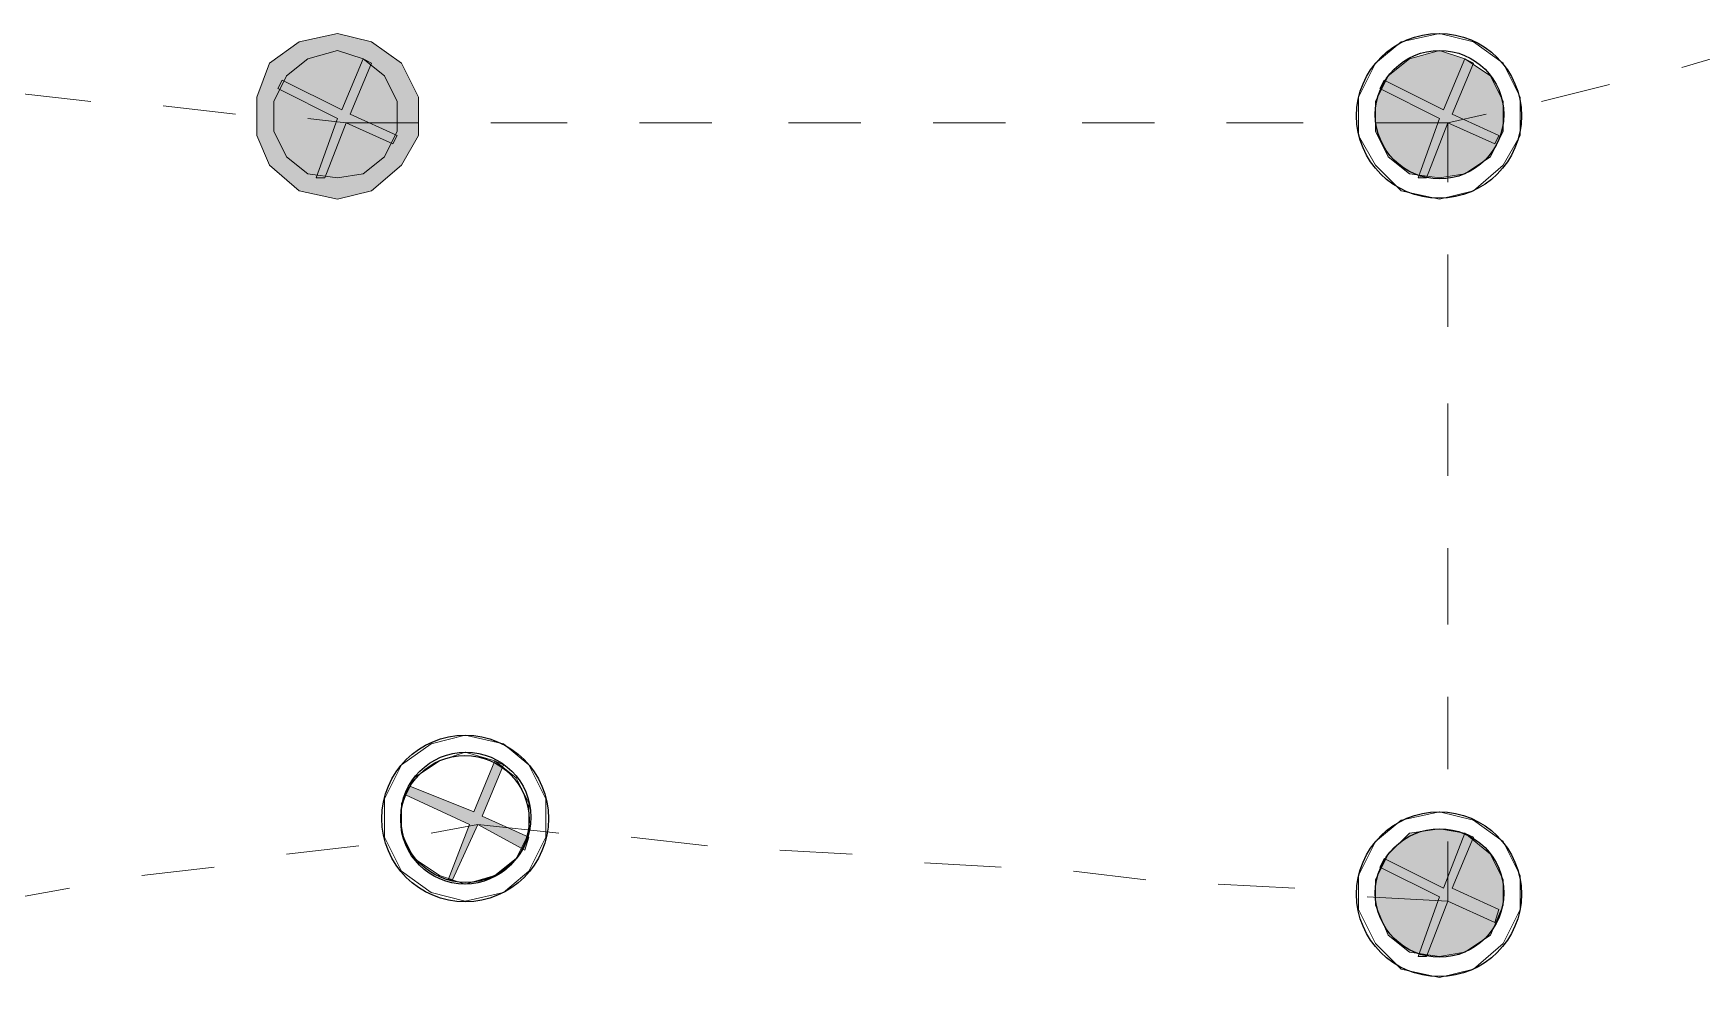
# Model space of a CAD drawing. Header units: inches. Extents: x 0.12 to 8.16, y 2.81 to 8.2.
# Drawn here: x 2.878 to 3.531, y 5.652 to 6.022 of the extents above; entities that cross this region are included whole.
import ezdxf

# ---------------------------------------------------------------- set-up
doc = ezdxf.new("R2010")
doc.units = ezdxf.units.IN
doc.header["$MEASUREMENT"] = 0
doc.layers.add('PDF_Geometry', color=7, linetype='Continuous', true_color=0x029e21)
doc.layers.add('PDF_Solid Fills', color=7, linetype='Continuous', true_color=0xffffff)

msp = doc.modelspace()

# ---------------------------------------------------------------- hatches: boundary and pattern name
at = {"layer": 'PDF_Solid Fills', "true_color": 0xaaaaaa, "transparency": 33554559}
for points in [[(2.99667, 6.02167), (3.01, 6.01833), (3.02167, 6.01), (3.02833, 5.99667), (3.02833, 5.98167), (3.02167, 5.97), (3.01, 5.96), (2.99667, 5.95667), (2.98167, 5.96), (2.97, 5.97), (2.965, 5.98167), (2.965, 5.99667), (2.97, 6.01), (2.98167, 6.01833)], [(3.02, 5.98167), (3.01833, 5.97833), (3, 5.98667), (2.99167, 5.965), (2.98833, 5.965), (2.99667, 5.98833), (2.97333, 6), (2.975, 6.00333), (2.99833, 5.99167), (3.00667, 6.01167), (3.01, 6.01), (3.00167, 5.99)], [(3.45167, 5.98167), (3.45, 5.97833), (3.43167, 5.98667), (3.42333, 5.965), (3.42, 5.965), (3.42833, 5.98833), (3.405, 6), (3.40667, 6.00333), (3.43, 5.99167), (3.43833, 6.01167), (3.44167, 6.01), (3.43333, 5.99)], [(3.07167, 5.70667), (3.07, 5.70167), (3.05167, 5.71167), (3.04167, 5.69), (3.04, 5.69), (3.04833, 5.71167), (3.02333, 5.72333), (3.025, 5.72667), (3.05, 5.71667), (3.05833, 5.73667), (3.06167, 5.735), (3.05333, 5.715)], [(3.45167, 5.67833), (3.45, 5.67333), (3.43167, 5.68167), (3.42333, 5.66), (3.42, 5.66), (3.42833, 5.68333), (3.405, 5.695), (3.40667, 5.69833), (3.43, 5.68667), (3.43833, 5.70833), (3.44167, 5.70667), (3.43333, 5.68667)]]:
    msp.add_hatch(color=253, dxfattribs=at).paths.add_polyline_path(points)
at = {"layer": 'PDF_Solid Fills', "transparency": 33554559}
for points in [[(2.99667, 5.965), (2.985, 5.96667), (2.97667, 5.97333), (2.97167, 5.98333), (2.97167, 5.995), (2.97667, 6.005), (2.985, 6.01167), (2.99667, 6.015), (3.00667, 6.01167), (3.015, 6.005), (3.02, 5.995), (3.02, 5.98333), (3.015, 5.97333), (3.00667, 5.96667)], [(2.99667, 6.015), (3.00667, 6.01167), (3.015, 6.005), (3.02, 5.995), (3.02, 5.98333), (3.015, 5.97333), (3.00667, 5.96667), (2.99667, 5.965), (2.985, 5.96667), (2.97667, 5.97333), (2.97167, 5.98333), (2.97167, 5.995), (2.97667, 6.005), (2.985, 6.01167)], [(3.42833, 5.965), (3.41667, 5.96667), (3.40833, 5.97333), (3.40333, 5.98333), (3.40333, 5.995), (3.40833, 6.005), (3.41667, 6.01167), (3.42833, 6.015), (3.43833, 6.01167), (3.44833, 6.005), (3.45333, 5.995), (3.45333, 5.98333), (3.44833, 5.97333), (3.43833, 5.96667)], [(3.42833, 5.66), (3.41667, 5.66167), (3.40833, 5.66833), (3.40333, 5.68), (3.40333, 5.69), (3.40833, 5.7), (3.41667, 5.70833), (3.42833, 5.71), (3.43833, 5.70833), (3.44833, 5.7), (3.45333, 5.69), (3.45333, 5.68), (3.44833, 5.66833), (3.43833, 5.66167)]]:
    msp.add_hatch(color=256, dxfattribs=at).paths.add_polyline_path(points)

# ---------------------------------------------------------------- linework, layer by layer
at = {"layer": 'PDF_Geometry', "color": 8, "lineweight": 13, "true_color": 0x7f7f7f}
for points in [[(2.99667, 6.02167), (2.98167, 6.01833), (2.97, 6.01), (2.965, 5.99667), (2.965, 5.98167), (2.97, 5.97), (2.98167, 5.96), (2.99667, 5.95667), (3.01, 5.96), (3.02167, 5.97), (3.02833, 5.98167), (3.02833, 5.99667), (3.02167, 6.01), (3.01, 6.01833)], [(3.42833, 6.02167), (3.41333, 6.01833), (3.40333, 6.01), (3.39667, 5.99667), (3.39667, 5.98167), (3.40333, 5.97), (3.41333, 5.96), (3.42833, 5.95667), (3.44167, 5.96), (3.45333, 5.97), (3.46, 5.98167), (3.46, 5.99667), (3.45333, 6.01), (3.44167, 6.01833)], [(2.99667, 5.965), (3.00667, 5.96667), (3.015, 5.97333), (3.02, 5.98333), (3.02, 5.995), (3.015, 6.005), (3.00667, 6.01167), (2.99667, 6.015), (2.985, 6.01167), (2.97667, 6.005), (2.97167, 5.995), (2.97167, 5.98333), (2.97667, 5.97333), (2.985, 5.96667)], [(2.99667, 6.015), (2.985, 6.01167), (2.97667, 6.005), (2.97167, 5.995), (2.97167, 5.98333), (2.97667, 5.97333), (2.985, 5.96667), (2.99667, 5.965), (3.00667, 5.96667), (3.015, 5.97333), (3.02, 5.98333), (3.02, 5.995), (3.015, 6.005), (3.00667, 6.01167)], [(3.42833, 5.965), (3.43833, 5.96667), (3.44833, 5.97333), (3.45333, 5.98333), (3.45333, 5.995), (3.44833, 6.005), (3.43833, 6.01167), (3.42833, 6.015), (3.41667, 6.01167), (3.40833, 6.005), (3.40333, 5.995), (3.40333, 5.98333), (3.40833, 5.97333), (3.41667, 5.96667)], [(3.42833, 6.015), (3.41667, 6.01167), (3.40833, 6.005), (3.40333, 5.995), (3.40333, 5.98333), (3.40833, 5.97333), (3.41667, 5.96667), (3.42833, 5.965), (3.43833, 5.96667), (3.44833, 5.97333), (3.45333, 5.98333), (3.45333, 5.995), (3.44833, 6.005), (3.43833, 6.01167)], [(3.02, 5.98167), (3.00167, 5.99), (3.01, 6.01), (3.00667, 6.01167), (2.99833, 5.99167), (2.975, 6.00333), (2.97333, 6), (2.99667, 5.98833), (2.98833, 5.965), (2.99167, 5.965), (3, 5.98667), (3.01833, 5.97833)], [(3.45167, 5.98167), (3.43333, 5.99), (3.44167, 6.01), (3.43833, 6.01167), (3.43, 5.99167), (3.40667, 6.00333), (3.405, 6), (3.42833, 5.98833), (3.42, 5.965), (3.42333, 5.965), (3.43167, 5.98667), (3.45, 5.97833)], [(3.04667, 5.74667), (3.03333, 5.74333), (3.02167, 5.735), (3.015, 5.72167), (3.015, 5.70667), (3.02167, 5.69333), (3.03333, 5.685), (3.04667, 5.68167), (3.06167, 5.685), (3.07167, 5.69333), (3.07833, 5.70667), (3.07833, 5.72167), (3.07167, 5.735), (3.06167, 5.74333)], [(3.04667, 5.68833), (3.05833, 5.69167), (3.06667, 5.69833), (3.07167, 5.70833), (3.07167, 5.72), (3.06667, 5.73), (3.05833, 5.73667), (3.04667, 5.74), (3.03667, 5.73667), (3.02667, 5.73), (3.02167, 5.72), (3.02167, 5.70833), (3.02667, 5.69833), (3.03667, 5.69167)], [(3.04667, 5.74), (3.03667, 5.73667), (3.02667, 5.73), (3.02167, 5.72), (3.02167, 5.70833), (3.02667, 5.69833), (3.03667, 5.69167), (3.04667, 5.68833), (3.05833, 5.69167), (3.06667, 5.69833), (3.07167, 5.70833), (3.07167, 5.72), (3.06667, 5.73), (3.05833, 5.73667)], [(3.07167, 5.70667), (3.05333, 5.715), (3.06167, 5.735), (3.05833, 5.73667), (3.05, 5.71667), (3.025, 5.72667), (3.02333, 5.72333), (3.04833, 5.71167), (3.04, 5.69), (3.04167, 5.69), (3.05167, 5.71167), (3.07, 5.70167)], [(3.42833, 5.71667), (3.41333, 5.71333), (3.40333, 5.705), (3.39667, 5.69167), (3.39667, 5.67833), (3.40333, 5.665), (3.41333, 5.655), (3.42833, 5.65167), (3.44167, 5.655), (3.45333, 5.665), (3.46, 5.67833), (3.46, 5.69167), (3.45333, 5.705), (3.44167, 5.71333)], [(3.42833, 5.66), (3.43833, 5.66167), (3.44833, 5.66833), (3.45333, 5.68), (3.45333, 5.69), (3.44833, 5.7), (3.43833, 5.70833), (3.42833, 5.71), (3.41667, 5.70833), (3.40833, 5.7), (3.40333, 5.69), (3.40333, 5.68), (3.40833, 5.66833), (3.41667, 5.66167)], [(3.42833, 5.71), (3.41667, 5.70833), (3.40833, 5.7), (3.40333, 5.69), (3.40333, 5.68), (3.40833, 5.66833), (3.41667, 5.66167), (3.42833, 5.66), (3.43833, 5.66167), (3.44833, 5.66833), (3.45333, 5.68), (3.45333, 5.69), (3.44833, 5.7), (3.43833, 5.70833)], [(3.45167, 5.67833), (3.43333, 5.68667), (3.44167, 5.70667), (3.43833, 5.70833), (3.43, 5.68667), (3.40667, 5.69833), (3.405, 5.695), (3.42833, 5.68333), (3.42, 5.66), (3.42333, 5.66), (3.43167, 5.68167), (3.45, 5.67333)]]:
    msp.add_lwpolyline(points, close=True, dxfattribs=at)
at = {"layer": 'PDF_Geometry', "color": 123, "lineweight": 13, "true_color": 0x71cebe}
for points in [[(2.99667, 6.02167), (3.01, 6.01833), (3.02167, 6.01), (3.02833, 5.99667), (3.02833, 5.98167), (3.02167, 5.97), (3.01, 5.96), (2.99667, 5.95667), (2.98167, 5.96), (2.97, 5.97), (2.965, 5.98167), (2.965, 5.99667), (2.97, 6.01), (2.98167, 6.01833)], [(3.42833, 6.02167), (3.44167, 6.01833), (3.45333, 6.01), (3.46, 5.99667), (3.46, 5.98167), (3.45333, 5.97), (3.44167, 5.96), (3.42833, 5.95667), (3.41333, 5.96), (3.40333, 5.97), (3.39667, 5.98167), (3.39667, 5.99667), (3.40333, 6.01), (3.41333, 6.01833)], [(2.99667, 6.015), (2.985, 6.01167), (2.97667, 6.005), (2.97167, 5.995), (2.97167, 5.98333), (2.97667, 5.97333), (2.985, 5.96667), (2.99667, 5.965), (3.00667, 5.96667), (3.015, 5.97333), (3.02, 5.98333), (3.02, 5.995), (3.015, 6.005), (3.00667, 6.01167)], [(3.42833, 6.015), (3.41667, 6.01167), (3.40833, 6.005), (3.40333, 5.995), (3.40333, 5.98333), (3.40833, 5.97333), (3.41667, 5.96667), (3.42833, 5.965), (3.43833, 5.96667), (3.44833, 5.97333), (3.45333, 5.98333), (3.45333, 5.995), (3.44833, 6.005), (3.43833, 6.01167)], [(3.04667, 5.74667), (3.06167, 5.74333), (3.07167, 5.735), (3.07833, 5.72167), (3.07833, 5.70667), (3.07167, 5.69333), (3.06167, 5.685), (3.04667, 5.68167), (3.03333, 5.685), (3.02167, 5.69333), (3.015, 5.70667), (3.015, 5.72167), (3.02167, 5.735), (3.03333, 5.74333)], [(3.04667, 5.74), (3.03667, 5.73667), (3.02667, 5.73), (3.02167, 5.72), (3.02167, 5.70833), (3.02667, 5.69833), (3.03667, 5.69167), (3.04667, 5.68833), (3.05833, 5.69167), (3.06667, 5.69833), (3.07167, 5.70833), (3.07167, 5.72), (3.06667, 5.73), (3.05833, 5.73667)], [(3.42833, 5.71667), (3.44167, 5.71333), (3.45333, 5.705), (3.46, 5.69167), (3.46, 5.67833), (3.45333, 5.665), (3.44167, 5.655), (3.42833, 5.65167), (3.41333, 5.655), (3.40333, 5.665), (3.39667, 5.67833), (3.39667, 5.69167), (3.40333, 5.705), (3.41333, 5.71333)], [(3.42833, 5.71), (3.41667, 5.70833), (3.40833, 5.7), (3.40333, 5.69), (3.40333, 5.68), (3.40833, 5.66833), (3.41667, 5.66167), (3.42833, 5.66), (3.43833, 5.66167), (3.44833, 5.66833), (3.45333, 5.68), (3.45333, 5.69), (3.44833, 5.7), (3.43833, 5.70833)]]:
    msp.add_lwpolyline(points, close=True, dxfattribs=at)
at = {"layer": 'PDF_Geometry', "color": 7, "lineweight": 13}
for points in [[(3.55167, 6.01667), (3.52333, 6.00833)], [(3.495, 6.00167), (3.46833, 5.995)], [(2.9, 5.995), (2.87, 5.99833)], [(2.95667, 5.99), (2.92833, 5.99333)], [(3.02833, 5.98667), (3, 5.98667), (2.985, 5.98833)], [(3.44667, 5.99), (3.43167, 5.98667), (3.40333, 5.98667)], [(3.08667, 5.98667), (3.05667, 5.98667)], [(3.14333, 5.98667), (3.115, 5.98667)], [(3.20167, 5.98667), (3.17333, 5.98667)], [(3.25833, 5.98667), (3.23, 5.98667)], [(3.31667, 5.98667), (3.28833, 5.98667)], [(3.375, 5.98667), (3.345, 5.98667)], [(3.43167, 5.98667), (3.43167, 5.96333)], [(3.43167, 5.935), (3.43167, 5.90667)], [(3.43167, 5.87667), (3.43167, 5.84833)], [(3.43167, 5.82), (3.43167, 5.79)], [(3.43167, 5.76167), (3.43167, 5.73333)], [(3.08333, 5.70833), (3.05167, 5.71167), (3.03333, 5.70833)], [(3.14167, 5.70333), (3.11167, 5.70667)], [(3.005, 5.70333), (2.97667, 5.7)], [(3.19833, 5.7), (3.17, 5.70167)], [(3.43167, 5.705), (3.43167, 5.68167), (3.4, 5.68333)], [(2.94833, 5.695), (2.92, 5.69167)], [(3.25667, 5.695), (3.22667, 5.69667)], [(3.31333, 5.69), (3.285, 5.69333)], [(2.89167, 5.68667), (2.86333, 5.68167)], [(3.37167, 5.68667), (3.34167, 5.68833)]]:
    msp.add_lwpolyline(points, dxfattribs=at)
at = {"layer": 'PDF_Geometry', "color": 251, "lineweight": 9, "true_color": 0x6a6a6a}
for points in [[(3.00667, 6.01167), (2.99833, 5.99167), (2.975, 6.00333)], [(3.01, 6.01), (3.00167, 5.99), (3.02, 5.98167)], [(3.43833, 6.01167), (3.43, 5.99167), (3.40667, 6.00333)], [(3.44167, 6.01), (3.43333, 5.99), (3.45167, 5.98167)], [(2.97333, 6), (2.99667, 5.98833), (2.98833, 5.965)], [(3.405, 6), (3.42833, 5.98833), (3.42, 5.965)], [(3.01833, 5.97833), (3, 5.98667), (2.99167, 5.965)], [(3.45, 5.97833), (3.43167, 5.98667), (3.42333, 5.965)], [(3.05833, 5.73667), (3.05, 5.71667), (3.025, 5.72667)], [(3.06167, 5.735), (3.05333, 5.715), (3.07167, 5.70667)], [(3.02333, 5.72333), (3.04833, 5.71167), (3.04, 5.69)], [(3.07, 5.70167), (3.05167, 5.71167), (3.04167, 5.69)], [(3.43833, 5.70833), (3.43, 5.68667), (3.40667, 5.69833)], [(3.44167, 5.70667), (3.43333, 5.68667), (3.45167, 5.67833)], [(3.405, 5.695), (3.42833, 5.68333), (3.42, 5.66)], [(3.45, 5.67333), (3.43167, 5.68167), (3.42333, 5.66)]]:
    msp.add_lwpolyline(points, dxfattribs=at)
at = {"layer": 'PDF_Geometry', "color": 7, "lineweight": 25}
for centre, radius in [((3.42819, 5.98936), 0.03231), ((3.42842, 5.98982), 0.02518), ((3.04668, 5.71401), 0.03265), ((3.04658, 5.71352), 0.02518), ((3.04692, 5.71449), 0.02551), ((3.42819, 5.68436), 0.03231), ((3.42842, 5.68482), 0.02518)]:
    msp.add_circle(centre, radius, dxfattribs=at)

doc.saveas('drawing.dxf')
